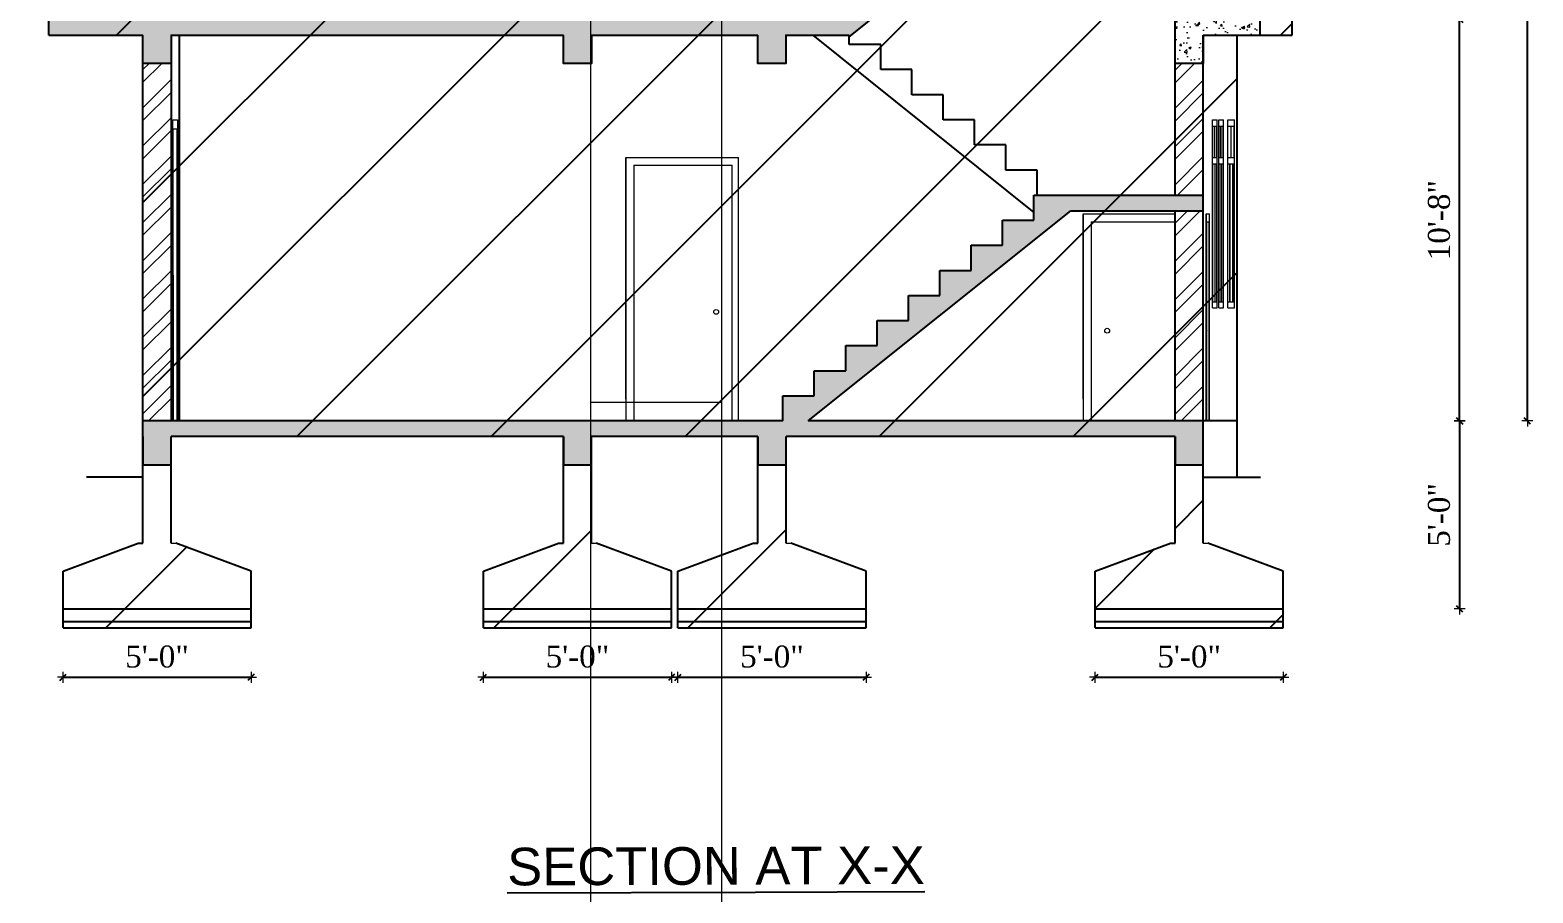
# Model space of a CAD drawing. Header units: inches. Extents: x 4069 to 291496, y -47643 to 12535.
# Drawn here: x 145333.2 to 145812.5, y -24317.9 to -24042.8 of the extents above; entities that cross this region are included whole.
import ezdxf

# ---------------------------------------------------------------- set-up
doc = ezdxf.new("R2010")
doc.units = ezdxf.units.IN
doc.header["$LTSCALE"] = 5
doc.header["$MEASUREMENT"] = 0
for name, color, linetype, lineweight in [('A-WALL', 7, 'Continuous', 9), ('Dimension', 7, 'Continuous', 18), ('dimention', 5, 'Continuous', 9), ('DOOR', 62, 'Continuous', 0), ('win', 5, 'Continuous', 18)]:
    doc.layers.add(name, color=color, linetype=linetype, lineweight=lineweight)
doc.layers.add('column', color=4, linetype='Continuous')
doc.layers.add('WALL', color=7, linetype='Continuous')
doc.layers.add('dim line', color=7, linetype='Continuous', lineweight=15, true_color=0xfab2b2)
doc.styles.add('DIMTEXT', font='arial.ttf', dxfattribs={"height": 8})
doc.styles.add('ordinary', font='times.ttf')
doc.dimstyles.new('Copy of 96', dxfattribs={"dimtxt": 7, "dimasz": 4, "dimexe": 0.5, "dimexo": 0.5, "dimgap": 3, "dimtad": 1, "dimdec": 1, "dimzin": 11, "dimdsep": 46, "dimlunit": 4, "dimtxsty": 'ordinary', "dimblk": 'OBLIQUE', "dimcen": 0.09, "dimse1": 1, "dimse2": 1, "dimclrt": 6, "dimazin": 0, "dimtfac": 1, "dimtdec": 1, "dimtix": 1, "dimtmove": 2, "dimatfit": 3, "dimldrblk": 'leader', "dimfxl": 0.5, "dimfxlon": 1, "dimtolj": 1, "dimtzin": 0, "dimarcsym": 0})
pattern_1 = [(50, (0, 0), (7.17260183, -0.62752135), [0.75, -8.25]), (355, (0, 0), (-1.38751334, 7.52192134), [0.6, -6.6]), (100.4514445, (0.598, -0.052), (5.78508847, 6.8943999), [0.63740192, -7.01142112]), (46.1842, (0, 2), (10.6724133, -1.6551928), [1.125, -12.375]), (96.6356355, (0.889, 1.862), (9.34661946, 9.741186), [0.9561034, -10.5171376]), (351.184164, (0, 2), (9.34661945, 9.741186), [0.9, -9.9]), (21, (1, 1.5), (5.96907052, -4.0261889), [0.75, -8.25]), (326, (1, 1.5), (2.43315332, 7.25150045), [0.6, -6.6]), (71.451445, (1.4974, 1.1645), (8.40222377, 3.22531153), [0.6374019, -7.01142112]), (37.5, (0, 0), (0.121598553, 3.32893854), [0, -6.52, 0, -6.7, 0, -6.625]), (7.5, (0, 0), (2.630695374, 3.94411712), [0, -3.82, 0, -6.37, 0, -2.525]), (327.5, (-2.23, 0), (5.33822436, -0.225548717), [0, -2.5, 0, -7.8, 0, -10.35]), (317.5, (-3.23, 0), (5.8318617, 1.00104982), [0, -3.25, 0, -5.18, 0, -7.35])]

# ---------------------------------------------------------------- blocks, each defined once
blk = doc.blocks.new('oblique')
at = {"color": 0, "lineweight": -2}
blk.add_line((0.25, 0.25), (-0.25, -0.25), dxfattribs=at)
at = {"layer": 'dim line', "lineweight": 9}
for p, q in [((-0.4375, 0), (0.4375, 0)), ((0, 0.4375), (0, -0.4375))]:
    blk.add_line(p, q, dxfattribs=at)
blk = doc.blocks.new('*D4909')
at = {"layer": 'A-WALL', "color": 0, "lineweight": -2, "ltscale": 50, "transparency": 16777216}
blk.add_line((145343.73, -24249.13), (145403.69, -24249.13), dxfattribs=at)
at = {"layer": 'Defpoints', "color": 0, "ltscale": 50, "transparency": 16777216}
for p in [(145343.73, -24233.34), (145403.69, -24233.34), (145403.69, -24249.13)]:
    blk.add_point(p, dxfattribs=at)
at = {"layer": 'A-WALL', "color": 0, "lineweight": -2, "ltscale": 50, "transparency": 16777216, "xscale": 4, "yscale": 4, "zscale": 4, "rotation": 180}
blk.add_blockref('oblique', (145343.73, -24249.13), dxfattribs=at)
at = {"layer": 'A-WALL', "color": 0, "lineweight": -2, "ltscale": 50, "transparency": 16777216, "xscale": 4, "yscale": 4, "zscale": 4}
blk.add_blockref('oblique', (145403.69, -24249.13), dxfattribs=at)
at = {"layer": 'A-WALL', "color": 6, "ltscale": 50, "transparency": 16777216, "insert": (145373.71, -24242.57), "char_height": 7, "attachment_point": 5, "style": 'ordinary'}
blk.add_mtext('\\A1;5\'-0"', dxfattribs=at)
blk = doc.blocks.new('_OBLIQUE')
at = {"color": 0, "linetype": 'ByBlock'}
blk.add_line((-0.5, -0.5), (0.5, 0.5), dxfattribs=at)
blk = doc.blocks.new('leader')
at = {"layer": 'Dimension'}
for p, q in [((0, -4.33), (0, 4.33)), ((-4.42, 0), (4.42, 0))]:
    blk.add_line(p, q, dxfattribs=at)
blk = doc.blocks.new('*D4910')
at = {"layer": 'A-WALL', "color": 0, "lineweight": -2, "ltscale": 50, "transparency": 16777216}
blk.add_line((145477.79, -24249.13), (145537.79, -24249.13), dxfattribs=at)
at = {"layer": 'Defpoints', "color": 0, "ltscale": 50, "transparency": 16777216}
for p in [(145477.79, -24233.34), (145537.79, -24233.34), (145537.79, -24249.13)]:
    blk.add_point(p, dxfattribs=at)
at = {"layer": 'A-WALL', "color": 0, "lineweight": -2, "ltscale": 50, "transparency": 16777216, "xscale": 4, "yscale": 4, "zscale": 4, "rotation": 180}
blk.add_blockref('oblique', (145477.79, -24249.13), dxfattribs=at)
at = {"layer": 'A-WALL', "color": 0, "lineweight": -2, "ltscale": 50, "transparency": 16777216, "xscale": 4, "yscale": 4, "zscale": 4}
blk.add_blockref('oblique', (145537.79, -24249.13), dxfattribs=at)
at = {"layer": 'A-WALL', "color": 6, "ltscale": 50, "transparency": 16777216, "insert": (145507.79, -24242.57), "char_height": 7, "attachment_point": 5, "style": 'ordinary'}
blk.add_mtext('\\A1;5\'-0"', dxfattribs=at)
blk = doc.blocks.new('*D4911')
at = {"layer": 'A-WALL', "color": 0, "lineweight": -2, "ltscale": 50, "transparency": 16777216}
blk.add_line((145539.82, -24249.13), (145599.82, -24249.13), dxfattribs=at)
at = {"layer": 'Defpoints', "color": 0, "ltscale": 50, "transparency": 16777216}
for p in [(145539.82, -24233.34), (145599.82, -24233.34), (145599.82, -24249.13)]:
    blk.add_point(p, dxfattribs=at)
at = {"layer": 'A-WALL', "color": 0, "lineweight": -2, "ltscale": 50, "transparency": 16777216, "xscale": 4, "yscale": 4, "zscale": 4, "rotation": 180}
blk.add_blockref('oblique', (145539.82, -24249.13), dxfattribs=at)
at = {"layer": 'A-WALL', "color": 0, "lineweight": -2, "ltscale": 50, "transparency": 16777216, "xscale": 4, "yscale": 4, "zscale": 4}
blk.add_blockref('oblique', (145599.82, -24249.13), dxfattribs=at)
at = {"layer": 'A-WALL', "color": 6, "ltscale": 50, "transparency": 16777216, "insert": (145569.82, -24242.57), "char_height": 7, "attachment_point": 5, "style": 'ordinary'}
blk.add_mtext('\\A1;5\'-0"', dxfattribs=at)
blk = doc.blocks.new('*D4912')
at = {"layer": 'A-WALL', "color": 0, "lineweight": -2, "ltscale": 50, "transparency": 16777216}
blk.add_line((145672.88, -24249.13), (145732.88, -24249.13), dxfattribs=at)
at = {"layer": 'Defpoints', "color": 0, "ltscale": 50, "transparency": 16777216}
for p in [(145672.88, -24233.34), (145732.88, -24233.34), (145732.88, -24249.13)]:
    blk.add_point(p, dxfattribs=at)
at = {"layer": 'A-WALL', "color": 0, "lineweight": -2, "ltscale": 50, "transparency": 16777216, "xscale": 4, "yscale": 4, "zscale": 4, "rotation": 180}
blk.add_blockref('oblique', (145672.88, -24249.13), dxfattribs=at)
at = {"layer": 'A-WALL', "color": 0, "lineweight": -2, "ltscale": 50, "transparency": 16777216, "xscale": 4, "yscale": 4, "zscale": 4}
blk.add_blockref('oblique', (145732.88, -24249.13), dxfattribs=at)
at = {"layer": 'A-WALL', "color": 6, "ltscale": 50, "transparency": 16777216, "insert": (145702.88, -24242.57), "char_height": 7, "attachment_point": 5, "style": 'ordinary'}
blk.add_mtext('\\A1;5\'-0"', dxfattribs=at)
blk = doc.blocks.new('*D4915')
at = {"layer": 'A-WALL', "color": 0, "lineweight": -2, "ltscale": 50, "transparency": 16777216}
blk.add_line((145789.14, -24167.38), (145789.14, -24039.38), dxfattribs=at)
at = {"layer": 'Defpoints', "color": 0, "ltscale": 50, "transparency": 16777216}
for p in [(145707.61, -24039.38), (145789.14, -24039.38), (145707.61, -24167.38)]:
    blk.add_point(p, dxfattribs=at)
at = {"layer": 'A-WALL', "color": 0, "lineweight": -2, "ltscale": 50, "transparency": 16777216, "xscale": 4, "yscale": 4, "zscale": 4}
for p, rotation in [((145789.14, -24039.38), 90), ((145789.14, -24167.38), 270)]:
    blk.add_blockref('oblique', p, dxfattribs=dict(at, rotation=rotation))
at = {"layer": 'A-WALL', "color": 6, "ltscale": 50, "transparency": 16777216, "insert": (145782.58, -24103.38), "char_height": 7, "attachment_point": 5, "rotation": 90, "style": 'ordinary'}
blk.add_mtext('\\A1;10\'-8"', dxfattribs=at)
blk = doc.blocks.new('*D4913')
at = {"layer": 'A-WALL', "color": 0, "lineweight": -2, "ltscale": 50, "transparency": 16777216}
blk.add_line((145789.14, -24167.38), (145789.14, -24227.34), dxfattribs=at)
at = {"layer": 'Defpoints', "color": 0, "ltscale": 50, "transparency": 16777216}
for p in [(145707.61, -24167.38), (145733.11, -24227.34), (145789.14, -24227.34)]:
    blk.add_point(p, dxfattribs=at)
at = {"layer": 'A-WALL', "color": 0, "lineweight": -2, "ltscale": 50, "transparency": 16777216, "xscale": 4, "yscale": 4, "zscale": 4}
for p, rotation in [((145789.14, -24167.38), 90), ((145789.14, -24227.34), 270)]:
    blk.add_blockref('oblique', p, dxfattribs=dict(at, rotation=rotation))
at = {"layer": 'A-WALL', "color": 6, "ltscale": 50, "transparency": 16777216, "insert": (145782.58, -24197.36), "char_height": 7, "attachment_point": 5, "rotation": 90, "style": 'ordinary'}
blk.add_mtext('\\A1;5\'-0"', dxfattribs=at)
blk = doc.blocks.new('*D4914')
at = {"layer": 'A-WALL', "color": 0, "lineweight": -2, "ltscale": 50, "transparency": 16777216}
blk.add_line((145810.76, -24167.38), (145810.76, -23591.38), dxfattribs=at)
at = {"layer": 'Defpoints', "color": 0, "ltscale": 50, "transparency": 16777216}
for p in [(145707.61, -23591.38), (145810.76, -23591.38), (145707.61, -24167.38)]:
    blk.add_point(p, dxfattribs=at)
at = {"layer": 'A-WALL', "color": 0, "lineweight": -2, "ltscale": 50, "transparency": 16777216, "xscale": 4, "yscale": 4, "zscale": 4}
for p, rotation in [((145810.76, -23591.38), 90), ((145810.76, -24167.38), 270)]:
    blk.add_blockref('oblique', p, dxfattribs=dict(at, rotation=rotation))
at = {"layer": 'A-WALL', "color": 6, "ltscale": 50, "transparency": 16777216, "insert": (145804.2, -23879.38), "char_height": 7, "attachment_point": 5, "rotation": 90, "style": 'ordinary'}
blk.add_mtext('\\A1;48\'-0"', dxfattribs=at)

msp = doc.modelspace()

# ---------------------------------------------------------------- hatches: boundary and pattern name
at = {"layer": 'A-WALL', "ltscale": 40, "true_color": 0xf26722}
h = msp.add_hatch(dxfattribs=at)
h.set_pattern_fill('AR-CONC', color=30)
h.set_pattern_definition(pattern_1)
h.paths.add_polyline_path([(145512.29376, -24044.376), (145565.31737, -24044.376), (145565.31737, -24053.376), (145574.27876, -24053.376), (145574.27876, -24044.376), (145595.07107, -24044.376), (145665.1152, -23988.376), (145707.38064, -23988.376), (145707.38064, -23983.376), (145653.35666, -23983.376), (145653.35666, -23991.376), (145643.34955, -23991.376), (145643.34955, -23999.376), (145633.34547, -23999.376), (145633.34547, -24007.376), (145623.34329, -24007.376), (145623.34329, -24015.376), (145613.33732, -24015.376), (145613.33732, -24023.376), (145603.32434, -24023.376), (145603.32434, -24031.376), (145593.32917, -24031.376), (145593.32917, -24039.376), (145369.23005, -24039.376), (145339.23083, -24039.376), (145339.23083, -24044.376), (145369.23005, -24044.376), (145369.23005, -24053.376), (145378.19143, -24053.376), (145378.19143, -24044.376), (145503.33238, -24044.376), (145503.33238, -24053.376), (145512.29376, -24053.376)])
h = msp.add_hatch(dxfattribs=at)
h.set_pattern_fill('AR-CONC', color=30)
h.set_pattern_definition(pattern_1)
h.paths.add_polyline_path([(145707.38064, -24044.376), (145725.38866, -24044.376), (145725.38866, -24039.376), (145698.38465, -24039.376), (145698.38465, -24053.376), (145707.38064, -24053.376)])
h = msp.add_hatch(dxfattribs=at)
h.set_pattern_fill('AR-CONC', color=30)
h.set_pattern_definition(pattern_1)
h.paths.add_polyline_path([(145574.31737, -24172.376), (145698.38064, -24172.376), (145698.38064, -24181.376), (145707.38064, -24181.376), (145707.38064, -24167.376), (145581.32691, -24167.376), (145665.11105, -24100.376), (145707.38064, -24100.376), (145707.38064, -24095.376), (145653.35666, -24095.376), (145653.35666, -24103.376), (145643.34955, -24103.376), (145643.34955, -24111.376), (145633.34547, -24111.376), (145633.34547, -24119.376), (145623.34329, -24119.376), (145623.34329, -24127.376), (145613.33732, -24127.376), (145613.33732, -24135.376), (145603.32434, -24135.376), (145603.32434, -24143.376), (145593.32917, -24143.376), (145593.32917, -24151.376), (145583.32509, -24151.376), (145583.32509, -24159.376), (145573.32101, -24159.376), (145573.32101, -24167.376), (145369.23005, -24167.376), (145369.23005, -24181.376), (145378.19143, -24181.376), (145378.19143, -24172.376), (145503.29376, -24172.376), (145503.29376, -24181.376), (145512.29376, -24181.376), (145512.29376, -24172.376), (145565.31737, -24172.376), (145565.31737, -24181.376), (145574.31737, -24181.376)])
at = {"layer": 'dimention', "ltscale": 40, "true_color": 0xf26722}
h = msp.add_hatch(dxfattribs=at)
h.set_pattern_fill('ANSI32', color=30, scale=23)
h.paths.add_polyline_path([(145378.19143, -24053.376), (145369.23005, -24053.376), (145369.23005, -24167.376), (145378.19143, -24167.376)])
h = msp.add_hatch(dxfattribs=at)
h.set_pattern_fill('ANSI32', color=30, scale=23)
h.paths.add_polyline_path([(145707.38064, -24100.376), (145698.38465, -24100.376), (145698.38465, -24167.376), (145707.38064, -24167.376)])
h.paths.add_polyline_path([(145707.38064, -24053.376), (145698.38465, -24053.376), (145698.38465, -24095.376), (145707.38064, -24095.376)])
at = {"layer": 'WALL', "linetype": 'ByBlock', "ltscale": 5, "true_color": 0xf8991e}
h = msp.add_hatch(dxfattribs=at)
h.set_pattern_fill('ANSI31', color=30, scale=350)
h.paths.add_polyline_path([(145529.30133, -23591.376), (145746.75738, -23591.376), (145746.75738, -23596.376), (145745.73038, -23596.376), (145745.73038, -23703.376), (145753.41617, -23703.376), (145753.41617, -23708.376), (145745.73038, -23708.376), (145745.73038, -23815.376), (145753.41617, -23815.376), (145753.41617, -23820.376), (145745.73038, -23820.376), (145745.73038, -23927.376), (145745.73038, -23932.376), (145718.04219, -23932.376), (145718.04219, -24039.376), (145735.72918, -24039.376), (145735.72918, -24044.376), (145718.04219, -24044.376), (145718.04219, -24167.376), (145707.38064, -24167.376), (145707.38064, -24206.34424), (145708.88064, -24206.34424), (145732.88064, -24215.34424), (145732.88064, -24233.34424), (145672.88064, -24233.34424), (145672.88064, -24215.34424), (145696.88064, -24206.34424), (145698.38064, -24206.34424), (145698.38064, -24172.376), (145574.31737, -24172.376), (145574.31737, -24206.34424), (145575.81737, -24206.34424), (145599.81737, -24215.34424), (145599.81737, -24233.34424), (145539.81737, -24233.34424), (145539.81737, -24215.34424), (145563.81737, -24206.34424), (145565.31737, -24206.34424), (145565.31737, -24172.376), (145512.29376, -24172.376), (145512.29376, -24206.34424), (145513.79376, -24206.34424), (145537.79376, -24215.34424), (145537.79376, -24233.34424), (145477.79376, -24233.34424), (145477.79376, -24215.34424), (145501.79376, -24206.34424), (145503.29376, -24206.34424), (145503.29376, -24172.376), (145378.19143, -24172.376), (145378.19143, -24206.34424), (145379.69143, -24206.34424), (145403.69143, -24215.34424), (145403.69143, -24233.34424), (145343.73005, -24233.34424), (145343.73005, -24215.34424), (145367.73005, -24206.34424), (145369.23005, -24206.34424), (145369.23005, -24044.376), (145339.23083, -24044.376), (145339.23083, -24039.376), (145369.23005, -24039.376), (145369.23005, -23932.376), (145333.21386, -23932.376), (145333.21386, -23927.376), (145369.23005, -23927.376), (145369.23005, -23820.376), (145333.21401, -23820.376), (145333.21401, -23815.376), (145369.23005, -23815.376), (145369.23005, -23708.376), (145333.21401, -23708.376), (145333.21401, -23703.376), (145345.21935, -23703.376), (145345.21935, -23667.376), (145565.31737, -23667.376), (145565.31737, -23596.376), (145529.30133, -23596.376)])

# ---------------------------------------------------------------- linework, layer by layer
at = {"layer": 'A-WALL', "ltscale": 5}
for p, q in [((145512.0521, -24161.376), (145553.78352, -24161.376)), ((145512.0521, -24167.376), (145553.78352, -24167.376)), ((145378.19143, -24206.34424), (145379.69143, -24206.34424)), ((145512.29376, -24206.34424), (145513.79376, -24206.34424)), ((145574.31737, -24206.34424), (145575.81737, -24206.34424)), ((145707.38064, -24206.34424), (145708.88064, -24206.34424))]:
    msp.add_line(p, q, dxfattribs=at)
for p in [(145512.0521, -23123.42402), (145553.78352, -23113.86569)]:
    msp.add_xline(p, (0, 1), dxfattribs=at)
for centre, radius in [((145552.02287, -24132.626), 0.7664), ((145676.73037, -24138.626), 0.7664), ((145708.51257, -24138.626), 0.02288)]:
    msp.add_circle(centre, radius, dxfattribs=at)
at = {"layer": 'DOOR', "lineweight": 13}
for p, q in [((145523.22852, -24160.44414), (145523.22852, -24083.376)), ((145523.22852, -24083.376), (145523.22852, -24167.376)), ((145523.22852, -24083.376), (145559.17239, -24083.376)), ((145559.17239, -24167.376), (145559.17239, -24083.376)), ((145525.72852, -24085.876), (145525.72852, -24167.376)), ((145525.72852, -24085.876), (145557.17239, -24085.876)), ((145557.17239, -24167.376), (145557.17239, -24085.876)), ((145669.08085, -24160.44414), (145669.08085, -24101.376)), ((145669.08085, -24101.376), (145669.08085, -24167.376)), ((145669.08085, -24101.376), (145698.38465, -24101.376)), ((145671.58085, -24103.876), (145671.58085, -24167.376)), ((145671.58085, -24103.876), (145698.38465, -24103.876)), ((145708.2842, -24167.16906), (145708.2842, -24101.376)), ((145708.2842, -24101.376), (145708.2842, -24167.376)), ((145708.2842, -24101.376), (145709.35847, -24101.376)), ((145708.35884, -24103.876), (145708.35884, -24167.376)), ((145708.35884, -24103.876), (145709.29877, -24103.876)), ((145709.29877, -24167.376), (145709.29877, -24103.876)), ((145709.35847, -24167.376), (145709.35847, -24101.376))]:
    msp.add_line(p, q, dxfattribs=at)
at = {"layer": 'DOOR'}
msp.add_lwpolyline([(145378.80096, -24074.376), (145378.80174, -24167.376), (145378.71218, -24167.376), (145378.7114, -24071.376), (145380.26313, -24071.376), (145380.26391, -24167.376), (145380.17435, -24167.376), (145380.17356, -24074.376)], close=True, dxfattribs=at)
at = {"layer": 'WALL', "color": 2, "linetype": 'ByBlock', "ltscale": 5}
for p, q in [((145594.46694, -24044.85901), (145665.1152, -23988.376)), ((145698.38465, -24095.376), (145698.38465, -23988.376)), ((145339.23083, -24044.376), (145339.23083, -24039.376)), ((145725.38866, -24039.376), (145725.38866, -24044.376)), ((145735.72918, -24044.376), (145735.72918, -24039.376)), ((145339.23083, -24044.376), (145369.23005, -24044.376)), ((145369.23005, -24185.376), (145369.23005, -24044.376)), ((145378.19143, -24044.376), (145503.33238, -24044.376)), ((145378.19143, -24044.376), (145378.19143, -24167.376)), ((145380.92041, -24167.376), (145380.92041, -24044.376)), ((145512.29376, -24044.376), (145565.31737, -24044.376)), ((145574.27876, -24044.376), (145594.46694, -24044.376)), ((145582.82189, -24044.376), (145653.35666, -24100.97759)), ((145594.46694, -24047.376), (145594.46694, -24044.376)), ((145707.38064, -24044.376), (145735.72918, -24044.376)), ((145707.38064, -24167.376), (145707.38064, -24044.376)), ((145718.04219, -24044.376), (145718.04219, -24167.376)), ((145604.5186, -24047.376), (145594.46694, -24047.376)), ((145604.5186, -24055.376), (145604.5186, -24047.376)), ((145614.45803, -24055.376), (145604.5186, -24055.376)), ((145614.45803, -24063.376), (145614.45803, -24055.376)), ((145624.4572, -24063.376), (145614.45803, -24063.376)), ((145624.4572, -24071.376), (145624.4572, -24063.376)), ((145634.43153, -24071.376), (145624.4572, -24071.376)), ((145634.43153, -24079.376), (145634.43153, -24071.376)), ((145644.40586, -24079.376), (145634.43153, -24079.376)), ((145644.40586, -24087.376), (145644.40586, -24079.376)), ((145654.38019, -24087.376), (145644.40586, -24087.376)), ((145654.38019, -24095.376), (145654.38019, -24087.376)), ((145653.35666, -24103.376), (145653.35666, -24095.376)), ((145653.35666, -24095.376), (145707.38064, -24095.376)), ((145581.32691, -24167.376), (145665.11105, -24100.376)), ((145643.34955, -24111.376), (145643.34955, -24103.376)), ((145643.34955, -24103.376), (145653.35666, -24103.376)), ((145665.11105, -24100.376), (145707.38064, -24100.376)), ((145698.38465, -24167.376), (145698.38465, -24100.376)), ((145633.34547, -24119.376), (145633.34547, -24111.376)), ((145633.34547, -24111.376), (145643.34955, -24111.376)), ((145623.34329, -24127.376), (145623.34329, -24119.376)), ((145623.34329, -24119.376), (145633.34547, -24119.376)), ((145613.33732, -24135.376), (145613.33732, -24127.376)), ((145613.33732, -24127.376), (145623.34329, -24127.376)), ((145603.32434, -24143.376), (145603.32434, -24135.376)), ((145603.32434, -24135.376), (145613.33732, -24135.376)), ((145593.32917, -24151.376), (145593.32917, -24143.376)), ((145593.32917, -24143.376), (145603.32434, -24143.376)), ((145583.32509, -24159.376), (145583.32509, -24151.376)), ((145583.32509, -24151.376), (145593.32917, -24151.376)), ((145573.32101, -24167.376), (145573.32101, -24159.376)), ((145573.32101, -24159.376), (145583.32509, -24159.376)), ((145573.32101, -24167.376), (145369.23005, -24167.376)), ((145718.04219, -24167.376), (145581.32691, -24167.376)), ((145707.38064, -24181.376), (145707.38064, -24167.376)), ((145718.04219, -24167.376), (145718.04219, -24185.376)), ((145369.23005, -24206.34424), (145369.23005, -24172.376)), ((145369.23005, -24172.376), (145369.23005, -24181.376)), ((145503.29376, -24172.376), (145378.19143, -24172.376)), ((145378.19143, -24206.34424), (145378.19143, -24172.376)), ((145378.19143, -24181.376), (145378.19143, -24172.376)), ((145503.29376, -24206.34424), (145503.29376, -24172.376)), ((145503.29376, -24172.376), (145503.29376, -24181.376)), ((145565.31737, -24172.376), (145512.29376, -24172.376)), ((145512.29376, -24206.34424), (145512.29376, -24172.376)), ((145512.29376, -24181.376), (145512.29376, -24172.376)), ((145565.31737, -24206.34424), (145565.31737, -24172.376)), ((145565.31737, -24172.376), (145565.31737, -24181.376)), ((145698.38064, -24172.376), (145574.31737, -24172.376)), ((145574.31737, -24206.34424), (145574.31737, -24172.376)), ((145574.31737, -24181.376), (145574.31737, -24172.376)), ((145698.38064, -24206.34424), (145698.38064, -24172.376)), ((145698.38064, -24172.376), (145698.38064, -24181.376)), ((145707.38064, -24206.34424), (145707.38064, -24172.376)), ((145369.23005, -24185.376), (145351.23005, -24185.376)), ((145369.23005, -24181.376), (145378.19143, -24181.376)), ((145503.29376, -24181.376), (145512.29376, -24181.376)), ((145565.31737, -24181.376), (145574.31737, -24181.376)), ((145698.38064, -24181.376), (145707.38064, -24181.376)), ((145707.60886, -24185.376), (145725.60886, -24185.376)), ((145343.73005, -24215.34424), (145367.73005, -24206.34424)), ((145367.73005, -24206.34424), (145369.23005, -24206.34424)), ((145403.69143, -24215.34424), (145379.69143, -24206.34424)), ((145477.79376, -24215.34424), (145501.79376, -24206.34424)), ((145501.79376, -24206.34424), (145503.29376, -24206.34424)), ((145537.79376, -24215.34424), (145513.79376, -24206.34424)), ((145539.81737, -24215.34424), (145563.81737, -24206.34424)), ((145563.81737, -24206.34424), (145565.31737, -24206.34424)), ((145599.81737, -24215.34424), (145575.81737, -24206.34424)), ((145672.88064, -24215.34424), (145696.88064, -24206.34424)), ((145696.88064, -24206.34424), (145698.38064, -24206.34424)), ((145732.88064, -24215.34424), (145708.88064, -24206.34424)), ((145343.73005, -24233.34424), (145343.73005, -24215.34424)), ((145403.69143, -24233.34424), (145403.69143, -24215.34424)), ((145477.79376, -24233.34424), (145477.79376, -24215.34424)), ((145537.79376, -24233.34424), (145537.79376, -24215.34424)), ((145539.81737, -24233.34424), (145539.81737, -24215.34424)), ((145599.81737, -24233.34424), (145599.81737, -24215.34424)), ((145672.88064, -24233.34424), (145672.88064, -24215.34424)), ((145732.88064, -24233.34424), (145732.88064, -24215.34424)), ((145343.73005, -24227.34424), (145403.69143, -24227.34424)), ((145477.79376, -24227.34424), (145537.79376, -24227.34424)), ((145539.81737, -24227.34424), (145599.81737, -24227.34424)), ((145672.88064, -24227.34424), (145732.88064, -24227.34424)), ((145343.73005, -24231.34424), (145403.69143, -24231.34424)), ((145343.73005, -24233.34424), (145403.69143, -24233.34424)), ((145477.79376, -24231.34424), (145537.79376, -24231.34424)), ((145477.79376, -24233.34424), (145537.79376, -24233.34424)), ((145539.81737, -24231.34424), (145599.81737, -24231.34424)), ((145539.81737, -24233.34424), (145599.81737, -24233.34424)), ((145672.88064, -24231.34424), (145732.88064, -24231.34424)), ((145672.88064, -24233.34424), (145732.88064, -24233.34424))]:
    msp.add_line(p, q, dxfattribs=at)
for points in [[(145378.19143, -24044.376), (145378.19143, -24044.376), (145378.19143, -24053.376), (145369.23005, -24053.376), (145369.23005, -24044.376)], [(145512.29376, -24044.376), (145512.29376, -24044.376), (145512.29376, -24053.376), (145503.33238, -24053.376), (145503.33238, -24044.376)], [(145574.27876, -24044.376), (145574.27876, -24044.376), (145574.27876, -24053.376), (145565.31737, -24053.376), (145565.31737, -24044.376)], [(145707.38064, -24044.376), (145707.38064, -24053.376), (145698.38465, -24053.376), (145698.38465, -24044.376)]]:
    msp.add_lwpolyline(points, dxfattribs=at)
at = {"layer": 'win'}
for p, q in [((145710.34323, -24071.376), (145711.77559, -24071.376)), ((145710.34323, -24131.376), (145710.34323, -24071.376)), ((145710.40294, -24073.376), (145711.02988, -24073.376)), ((145710.40294, -24083.376), (145710.40294, -24073.376)), ((145711.02988, -24083.376), (145711.02988, -24073.376)), ((145711.08959, -24073.376), (145711.71589, -24073.376)), ((145711.08959, -24083.376), (145711.08959, -24073.376)), ((145711.71589, -24083.376), (145711.71589, -24073.376)), ((145711.77559, -24131.376), (145711.77559, -24071.376)), ((145712.34257, -24071.376), (145713.77494, -24071.376)), ((145712.34257, -24131.376), (145712.34257, -24071.376)), ((145712.40228, -24073.376), (145713.02858, -24073.376)), ((145712.40228, -24083.376), (145712.40228, -24073.376)), ((145713.02858, -24083.376), (145713.02858, -24073.376)), ((145713.08829, -24073.376), (145713.71523, -24073.376)), ((145713.08829, -24083.376), (145713.08829, -24073.376)), ((145713.71523, -24083.376), (145713.71523, -24073.376)), ((145713.77494, -24131.376), (145713.77494, -24071.376)), ((145715.18881, -24071.376), (145717.33736, -24071.376)), ((145715.18881, -24131.376), (145715.18881, -24071.376)), ((145715.24852, -24073.376), (145716.23371, -24073.376)), ((145715.24852, -24083.376), (145715.24852, -24073.376)), ((145716.23371, -24083.376), (145716.23371, -24073.376)), ((145716.29342, -24073.376), (145717.27765, -24073.376)), ((145716.29342, -24083.376), (145716.29342, -24073.376)), ((145717.27765, -24083.376), (145717.27765, -24073.376)), ((145717.33736, -24131.376), (145717.33736, -24071.376)), ((145710.40294, -24083.376), (145711.02988, -24083.376)), ((145711.08959, -24083.376), (145711.71589, -24083.376)), ((145712.40228, -24083.376), (145713.02858, -24083.376)), ((145713.08829, -24083.376), (145713.71523, -24083.376)), ((145715.24852, -24083.376), (145716.23371, -24083.376)), ((145716.29342, -24083.376), (145717.27765, -24083.376)), ((145710.40294, -24129.376), (145710.40294, -24085.376)), ((145710.40294, -24085.376), (145711.02988, -24085.376)), ((145711.02988, -24085.376), (145711.02988, -24129.376)), ((145711.08959, -24085.376), (145711.71589, -24085.376)), ((145711.08959, -24085.376), (145711.08959, -24129.376)), ((145711.71589, -24129.376), (145711.71589, -24085.376)), ((145712.40228, -24129.376), (145712.40228, -24085.376)), ((145712.40228, -24085.376), (145713.02858, -24085.376)), ((145713.02858, -24085.376), (145713.02858, -24129.376)), ((145713.08829, -24085.376), (145713.71523, -24085.376)), ((145713.08829, -24085.376), (145713.08829, -24129.376)), ((145713.71523, -24129.376), (145713.71523, -24085.376)), ((145715.24852, -24085.376), (145715.75604, -24085.376)), ((145715.24852, -24129.376), (145715.24852, -24085.376)), ((145715.75604, -24085.376), (145715.75604, -24129.376)), ((145715.81575, -24085.376), (145716.71042, -24085.376)), ((145715.81575, -24085.376), (145715.81575, -24129.376)), ((145716.71042, -24085.376), (145716.71042, -24129.376)), ((145716.77013, -24085.376), (145717.27765, -24085.376)), ((145716.77013, -24085.376), (145716.77013, -24129.376)), ((145717.27765, -24129.376), (145717.27765, -24085.376)), ((145710.34323, -24131.376), (145711.77559, -24131.376)), ((145710.40294, -24129.376), (145711.02988, -24129.376)), ((145711.08959, -24129.376), (145711.71589, -24129.376)), ((145712.34257, -24131.376), (145713.77494, -24131.376)), ((145712.40228, -24129.376), (145713.02858, -24129.376)), ((145713.08829, -24129.376), (145713.71523, -24129.376)), ((145715.18881, -24131.376), (145717.33736, -24131.376)), ((145715.24852, -24129.376), (145715.75604, -24129.376)), ((145715.81575, -24129.376), (145716.71042, -24129.376)), ((145716.77013, -24129.376), (145717.27765, -24129.376))]:
    msp.add_line(p, q, dxfattribs=at)

# ---------------------------------------------------------------- texts
at = {"layer": 'column', "color": 0, "insert": (145551.94111, -24303.267), "char_height": 12, "width": 216.2724828, "attachment_point": 2, "rotation": 0.205656, "style": 'DIMTEXT'}
msp.add_mtext('{\\LSECTION AT X-X}', dxfattribs=at)

# ---------------------------------------------------------------- dimensions: what is measured, and where the dimension line sits
at = {"layer": 'A-WALL', "ltscale": 50}
for base, p2, picture, middle in [((145810.76383, -23591.376), (145707.60886, -23591.376), '*D4914', (145804.20326, -23879.376)), ((145789.13984, -24039.376), (145707.60886, -24039.376), '*D4915', (145782.57928, -24103.376)), ((145789.13984, -24227.34424), (145733.10886, -24227.34424), '*D4913', (145782.57928, -24197.36012))]:
    dim = msp.add_linear_dim(base=base, p1=(145707.60886, -24167.376), p2=p2, angle=90, dimstyle='Copy of 96', override={"dimdec": 0, "dimblk": 'oblique', "dimtdec": 0, "dimarcsym": 1}, dxfattribs=at)
    dim.commit()
    dim.dimension.update_dxf_attribs({"geometry": picture, "text_midpoint": middle})
for base, p1, p2, picture, middle in [((145403.69143, -24249.13438), (145343.73005, -24233.34424), (145403.69143, -24233.34424), '*D4909', (145373.71074, -24242.57382)), ((145537.79376, -24249.13438), (145477.79376, -24233.34424), (145537.79376, -24233.34424), '*D4910', (145507.79376, -24242.57382)), ((145599.81737, -24249.13438), (145539.81737, -24233.34424), (145599.81737, -24233.34424), '*D4911', (145569.81737, -24242.57382)), ((145732.88064, -24249.13438), (145672.88064, -24233.34424), (145732.88064, -24233.34424), '*D4912', (145702.88064, -24242.57382))]:
    dim = msp.add_linear_dim(base=base, p1=p1, p2=p2, dimstyle='Copy of 96', override={"dimdec": 0, "dimblk": 'oblique', "dimtdec": 0, "dimarcsym": 1}, dxfattribs=at)
    dim.commit()
    dim.dimension.update_dxf_attribs({"geometry": picture, "text_midpoint": middle})

doc.saveas('drawing.dxf')
